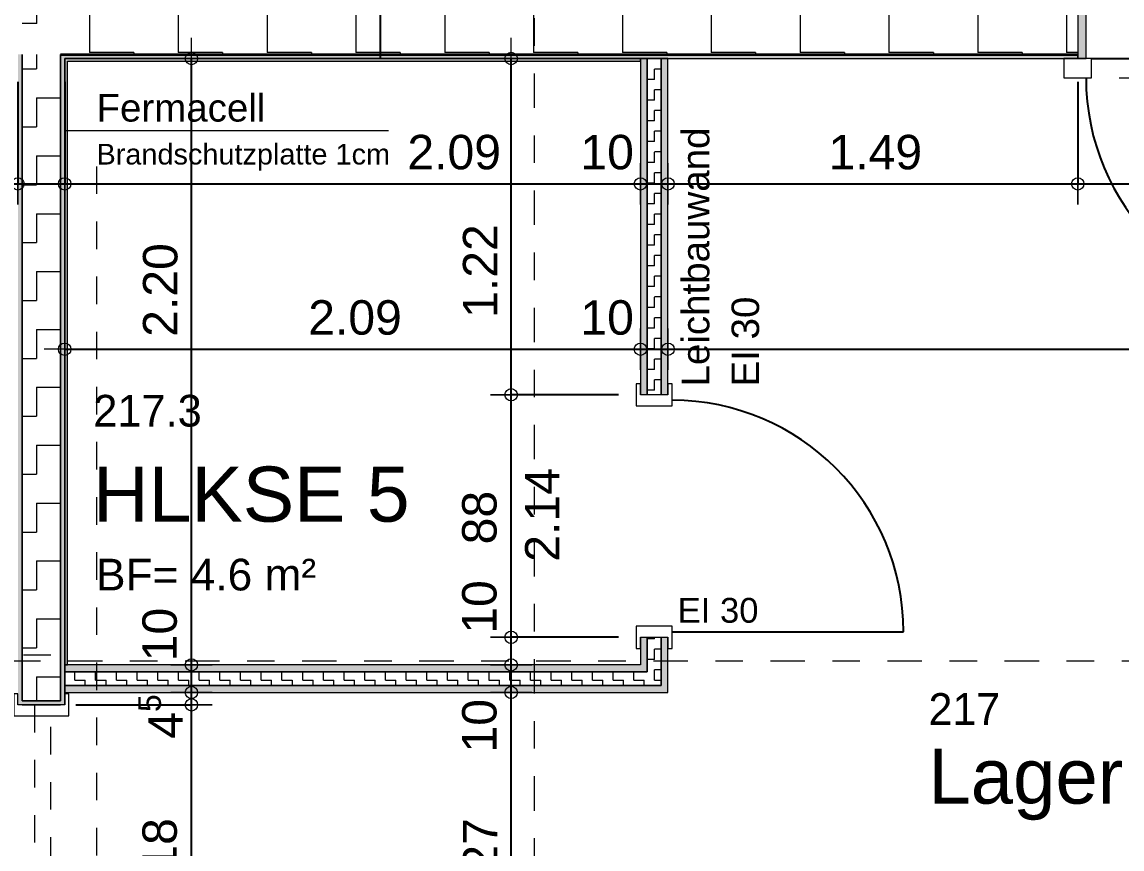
# Model space of a CAD drawing. Header units: metres. Extents: x -94.5 to -10.5, y 121.5 to 156.5.
# Drawn here: x -62.003 to -58.01, y 139.655 to 142.655 of the extents above; entities that cross this region are included whole.
import ezdxf

# ---------------------------------------------------------------- set-up
doc = ezdxf.new("R2010")
doc.units = ezdxf.units.M
doc.header["$PDMODE"] = 65
for name, pattern in [('AUSGEZOGEN', [0]), ('GETRENNT2_S10', [0.255, 0.125, -0.065, 0, -0.065]), ('PHANTOM2_S8', [0.13, 0.05, -0.04, 0, -0.04]), ('PUNKT2_S9', [0.175, 0.075, -0.05, 0, -0.05]), ('VERDECKT2_S2', [0.09, 0.05, -0.04])]:
    doc.linetypes.add(name, pattern=pattern)
doc.layers.add('XR$1$_3808', color=7, linetype='Continuous')
for name, color, linetype, lineweight in [('XR$1$Allgemein', 7, 'AUSGEZOGEN', 18), ('XR$1$Bauachsen_grob', 7, 'GETRENNT2_S10', 13), ('XR$1$Brand_Text', 250, 'AUSGEZOGEN', 18), ('XR$1$Daemmung', 7, 'AUSGEZOGEN', 18), ('XR$1$Hilfskonstruktion', 5, 'VERDECKT2_S2', 13), ('XR$1$Holz_Innenverkleidung', 7, 'AUSGEZOGEN', 25), ('XR$1$Holzbalken', 7, 'AUSGEZOGEN', 25), ('XR$1$Leichtbauwaende', 7, 'AUSGEZOGEN', 18), ('XR$1$Raumbezeichnung', 7, 'AUSGEZOGEN', 18), ('XR$1$Text_Werkplan_Ausfuehrung', 7, 'AUSGEZOGEN', 25), ('XR$1$Tuerblatt', 7, 'AUSGEZOGEN', 18), ('XR$1$Tuerschwelle', 7, 'AUSGEZOGEN', 25), ('XR$1$Werkplan-_Ausfuehrungsmasse', 7, 'AUSGEZOGEN', 13)]:
    doc.layers.add(name, color=color, linetype=linetype, lineweight=lineweight)
doc.styles.add('ARIAL', font='ARIAL.TTF')
doc.dimstyles.new('_DIMSTYLE_3', dxfattribs={"dimtxt": 0.125, "dimasz": 0.15, "dimexe": 0, "dimexo": 0, "dimgap": 0.0625, "dimtad": 2, "dimrnd": 0.005, "dimzin": 4, "dimdsep": 46, "dimtxsty": 'ARIAL', "dimblk1": 'ALL_ML_KREIS', "dimblk2": 'ALL_ML_KREIS', "dimsah": 1, "dimcen": 0, "dimclrd": 256, "dimclre": 256, "dimclrt": 256, "dimadec": 0, "dimazin": 0, "dimtfac": 1, "dimtdec": 0, "dimtix": 1, "dimtmove": 2, "dimatfit": 3, "dimfxl": 0, "dimtzin": 0, "dimlwd": 0, "dimlwe": -1, "dimarcsym": 0})
doc.dimstyles.new('_DIMSTYLE_6', dxfattribs={"dimtxt": 0.125, "dimasz": 0.15, "dimexe": 0, "dimexo": 0, "dimgap": 0.0625, "dimtad": 2, "dimdec": 1, "dimlfac": 100, "dimrnd": 0.5, "dimzin": 4, "dimdsep": 46, "dimtxsty": 'ARIAL', "dimblk1": 'ALL_ML_KREIS', "dimblk2": 'ALL_ML_KREIS', "dimsah": 1, "dimcen": 0, "dimclrd": 256, "dimclre": 256, "dimclrt": 256, "dimadec": 0, "dimazin": 0, "dimtfac": 1, "dimtdec": 0, "dimtix": 1, "dimtmove": 2, "dimatfit": 3, "dimfxl": 0, "dimtvp": 1.2, "dimtzin": 0, "dimlwd": 0, "dimlwe": -1, "dimarcsym": 0})
doc.dimstyles.new('_DIMSTYLE_7', dxfattribs={"dimtxt": 0.125, "dimasz": 0.15, "dimexe": 0, "dimexo": 0, "dimgap": 0.0625, "dimtad": 2, "dimdec": 3, "dimrnd": 0.005, "dimzin": 4, "dimdsep": 46, "dimtxsty": 'ARIAL', "dimblk1": 'ALL_ML_KREIS', "dimblk2": 'ALL_ML_KREIS', "dimsah": 1, "dimcen": 0, "dimclrd": 256, "dimclre": 256, "dimclrt": 256, "dimadec": 0, "dimazin": 0, "dimtfac": 1, "dimtdec": 0, "dimtix": 1, "dimtmove": 2, "dimatfit": 3, "dimfxl": 0, "dimtzin": 0, "dimlwd": 0, "dimlwe": -1, "dimarcsym": 0})
doc.dimstyles.new('_DIMSTYLE_9', dxfattribs={"dimtxt": 0.125, "dimasz": 0.15, "dimexe": 0, "dimexo": 0, "dimgap": 0.0625, "dimtad": 2, "dimdec": 1, "dimlfac": 100, "dimrnd": 0.5, "dimzin": 4, "dimdsep": 46, "dimtxsty": 'ARIAL', "dimblk1": 'ALL_ML_KREIS', "dimblk2": 'ALL_ML_KREIS', "dimsah": 1, "dimcen": 0, "dimclrd": 256, "dimclre": 256, "dimclrt": 256, "dimadec": 0, "dimazin": 0, "dimtfac": 1, "dimtdec": 0, "dimtix": 1, "dimtmove": 2, "dimatfit": 3, "dimfxl": 0, "dimtzin": 0, "dimlwd": 0, "dimlwe": -1, "dimarcsym": 0})
pattern_1 = [(90, (-0.07515, 0.07515), (-0.037575, 0.037575), [0.037575, -0.037575]), (180, (-0.07515, 0.07515), (-0.037575, -0.037575), [0.037575, -0.037575])]

# ---------------------------------------------------------------- blocks, each defined once
blk = doc.blocks.new('ALL_ML_KREIS')
at = {"color": 0, "linetype": 'ByBlock', "lineweight": -2}
for p, q in [((0, -0.5), (0, 0.5)), ((-1, 0), (0.5, 0))]:
    blk.add_line(p, q, dxfattribs=at)
blk.add_circle((0, 0), 0.15, dxfattribs=at)
blk = doc.blocks.new('*D245')
at = {"layer": 'DEFPOINTS'}
for p in [(-61.6981, 142.843), (-55.0531, 142.523), (-53.5581, 142.523)]:
    blk.add_point(p, dxfattribs=at)
at = {"layer": 'XR$1$Werkplan-_Ausfuehrungsmasse', "lineweight": -2}
for p, q in [((-55.0531, 142.843), (-55.0531, 142.843)), ((-55.0531, 142.523), (-55.0531, 142.843)), ((-55.0531, 142.523), (-55.0531, 142.523))]:
    blk.add_line(p, q, dxfattribs=at)
at = {"layer": 'XR$1$Werkplan-_Ausfuehrungsmasse', "xscale": 0.15, "yscale": 0.15, "zscale": 0.15}
for p, rotation in [((-55.0531, 142.843), 90), ((-55.0531, 142.523), 270)]:
    blk.add_blockref('ALL_ML_KREIS', p, dxfattribs=dict(at, rotation=rotation))
at = {"layer": 'XR$1$Werkplan-_Ausfuehrungsmasse', "insert": (-55.1678, 142.678), "char_height": 0.125, "width": 0.5, "attachment_point": 5, "rotation": 90, "style": 'ARIAL'}
blk.add_mtext('\\A1;{\\A1;{32\\H0.082500;\\S^ ;}}', dxfattribs=at)
blk = doc.blocks.new('*D255')
at = {"layer": 'DEFPOINTS'}
for p in [(-61.8481, 142.523), (-59.7581, 142.523), (-61.8481, 141.4681)]:
    blk.add_point(p, dxfattribs=at)
at = {"layer": 'XR$1$Werkplan-_Ausfuehrungsmasse', "lineweight": -2}
for p, q in [((-61.8481, 141.4681), (-61.8481, 141.4681)), ((-61.8481, 141.4681), (-59.7581, 141.4681)), ((-59.7581, 141.4681), (-59.7581, 141.4681))]:
    blk.add_line(p, q, dxfattribs=at)
at = {"layer": 'XR$1$Werkplan-_Ausfuehrungsmasse', "xscale": 0.15, "yscale": 0.15, "zscale": 0.15, "rotation": 180}
blk.add_blockref('ALL_ML_KREIS', (-61.8481, 141.4681), dxfattribs=at)
at = {"layer": 'XR$1$Werkplan-_Ausfuehrungsmasse', "xscale": 0.15, "yscale": 0.15, "zscale": 0.15}
blk.add_blockref('ALL_ML_KREIS', (-59.7581, 141.4681), dxfattribs=at)
at = {"layer": 'XR$1$Werkplan-_Ausfuehrungsmasse', "insert": (-60.7942, 141.5827), "char_height": 0.125, "width": 0.5, "attachment_point": 5, "style": 'ARIAL'}
blk.add_mtext('\\A1;{\\A1;{2.09\\H0.082500;\\S^ ;}}', dxfattribs=at)
blk = doc.blocks.new('*D256')
at = {"layer": 'DEFPOINTS'}
for p in [(-59.7581, 142.523), (-59.6581, 142.523), (-59.7581, 141.4681)]:
    blk.add_point(p, dxfattribs=at)
at = {"layer": 'XR$1$Werkplan-_Ausfuehrungsmasse', "lineweight": -2}
for p, q in [((-59.7581, 141.4681), (-59.7581, 141.4681)), ((-59.7581, 141.4681), (-59.6581, 141.4681)), ((-59.6581, 141.4681), (-59.6581, 141.4681))]:
    blk.add_line(p, q, dxfattribs=at)
at = {"layer": 'XR$1$Werkplan-_Ausfuehrungsmasse', "xscale": 0.15, "yscale": 0.15, "zscale": 0.15, "rotation": 180}
blk.add_blockref('ALL_ML_KREIS', (-59.7581, 141.4681), dxfattribs=at)
at = {"layer": 'XR$1$Werkplan-_Ausfuehrungsmasse', "xscale": 0.15, "yscale": 0.15, "zscale": 0.15}
blk.add_blockref('ALL_ML_KREIS', (-59.6581, 141.4681), dxfattribs=at)
at = {"layer": 'XR$1$Werkplan-_Ausfuehrungsmasse', "insert": (-59.879, 141.5827), "char_height": 0.125, "width": 0.5, "attachment_point": 5, "style": 'ARIAL'}
blk.add_mtext('\\A1;{\\A1;{10\\H0.082500;\\S^ ;}}', dxfattribs=at)
blk = doc.blocks.new('*D257')
at = {"layer": 'DEFPOINTS'}
for p in [(-59.6581, 142.523), (-55.7381, 142.523), (-59.6581, 141.4681)]:
    blk.add_point(p, dxfattribs=at)
at = {"layer": 'XR$1$Werkplan-_Ausfuehrungsmasse', "lineweight": -2}
for p, q in [((-59.6581, 141.4681), (-59.6581, 141.4681)), ((-59.6581, 141.4681), (-55.7381, 141.4681)), ((-55.7381, 141.4681), (-55.7381, 141.4681))]:
    blk.add_line(p, q, dxfattribs=at)
at = {"layer": 'XR$1$Werkplan-_Ausfuehrungsmasse', "xscale": 0.15, "yscale": 0.15, "zscale": 0.15, "rotation": 180}
blk.add_blockref('ALL_ML_KREIS', (-59.6581, 141.4681), dxfattribs=at)
at = {"layer": 'XR$1$Werkplan-_Ausfuehrungsmasse', "xscale": 0.15, "yscale": 0.15, "zscale": 0.15}
blk.add_blockref('ALL_ML_KREIS', (-55.7381, 141.4681), dxfattribs=at)
at = {"layer": 'XR$1$Werkplan-_Ausfuehrungsmasse', "insert": (-57.6884, 141.5828), "char_height": 0.125, "width": 0.5, "attachment_point": 5, "style": 'ARIAL'}
blk.add_mtext('\\A1;{\\A1;{3.92\\H0.082500;\\S^ ;}}', dxfattribs=at)
blk = doc.blocks.new('COMPLEXOBJECT_7')
at = {"layer": 'XR$1$Bauachsen_grob', "color": 8}
for p, q in [((-60.1431, 130.869), (-60.1431, 153.5024)), ((-80.9611, 140.338), (-13.4611, 140.338))]:
    blk.add_line(p, q, dxfattribs=at)
blk = doc.blocks.new('Tür_8_$F2')
at = {"layer": 'XR$1$_3808', "color": 7, "linetype": 'AUSGEZOGEN', "lineweight": -3}
blk.add_line((0.08, 0.07), (0.08, 0.91), dxfattribs=at)
at = {"layer": 'XR$1$_3808', "color": 7, "linetype": 'AUSGEZOGEN', "lineweight": 18}
for points in [[(0, 0), (0.1, 0), (0.1, 0.07), (0, 0.07), (0, 0)], [(0.9, 0), (1, 0), (1, 0.07), (0.9, 0.07), (0.9, 0)]]:
    blk.add_lwpolyline(points, close=True, dxfattribs=at)
at = {"layer": 'XR$1$_3808', "color": 7, "linetype": 'AUSGEZOGEN', "lineweight": -3}
blk.add_arc((0.08, 0.07), 0.84, 0, 90, dxfattribs=at)
blk = doc.blocks.new('*D595')
at = {"layer": 'DEFPOINTS'}
for p in [(-59.6581, 140.223), (-60.2275, 138.953), (-59.6581, 138.953)]:
    blk.add_point(p, dxfattribs=at)
at = {"layer": 'XR$1$Werkplan-_Ausfuehrungsmasse', "lineweight": -2}
for p, q in [((-60.2275, 140.223), (-60.2275, 140.223)), ((-60.2275, 138.953), (-60.2275, 140.223)), ((-60.2275, 138.953), (-60.2275, 138.953))]:
    blk.add_line(p, q, dxfattribs=at)
at = {"layer": 'XR$1$Werkplan-_Ausfuehrungsmasse', "xscale": 0.15, "yscale": 0.15, "zscale": 0.15}
for p, rotation in [((-60.2275, 140.223), 90), ((-60.2275, 138.953), 270)]:
    blk.add_blockref('ALL_ML_KREIS', p, dxfattribs=dict(at, rotation=rotation))
at = {"layer": 'XR$1$Werkplan-_Ausfuehrungsmasse', "insert": (-60.34, 139.5971), "char_height": 0.125, "width": 0.5, "attachment_point": 5, "rotation": 90, "style": 'ARIAL'}
blk.add_mtext('\\A1;{\\A1;{1.27\\H0.082500;\\S^ ;}}', dxfattribs=at)
blk = doc.blocks.new('*D596')
at = {"layer": 'DEFPOINTS'}
for p in [(-59.7581, 140.323), (-60.2275, 140.223), (-59.6581, 140.223)]:
    blk.add_point(p, dxfattribs=at)
at = {"layer": 'XR$1$Werkplan-_Ausfuehrungsmasse', "lineweight": -2}
for p, q in [((-60.2275, 140.323), (-60.2275, 140.323)), ((-60.2275, 140.223), (-60.2275, 140.323)), ((-60.2275, 140.223), (-60.2275, 140.223))]:
    blk.add_line(p, q, dxfattribs=at)
at = {"layer": 'XR$1$Werkplan-_Ausfuehrungsmasse', "xscale": 0.15, "yscale": 0.15, "zscale": 0.15}
for p, rotation in [((-60.2275, 140.323), 90), ((-60.2275, 140.223), 270)]:
    blk.add_blockref('ALL_ML_KREIS', p, dxfattribs=dict(at, rotation=rotation))
at = {"layer": 'XR$1$Werkplan-_Ausfuehrungsmasse', "insert": (-60.3421, 140.1022), "char_height": 0.125, "width": 0.5, "attachment_point": 5, "rotation": 90, "style": 'ARIAL'}
blk.add_mtext('\\A1;{\\A1;{10\\H0.082500;\\S^ ;}}', dxfattribs=at)
blk = doc.blocks.new('*D597')
at = {"layer": 'DEFPOINTS'}
for p in [(-59.7581, 140.423), (-60.2275, 140.323), (-59.7581, 140.323)]:
    blk.add_point(p, dxfattribs=at)
at = {"layer": 'XR$1$Werkplan-_Ausfuehrungsmasse', "lineweight": -2}
for p, q in [((-59.8375, 140.423), (-60.2275, 140.423)), ((-60.2275, 140.323), (-60.2275, 140.423)), ((-60.2275, 140.323), (-60.2275, 140.323))]:
    blk.add_line(p, q, dxfattribs=at)
at = {"layer": 'XR$1$Werkplan-_Ausfuehrungsmasse', "xscale": 0.15, "yscale": 0.15, "zscale": 0.15}
for p, rotation in [((-60.2275, 140.423), 90), ((-60.2275, 140.323), 270)]:
    blk.add_blockref('ALL_ML_KREIS', p, dxfattribs=dict(at, rotation=rotation))
at = {"layer": 'XR$1$Werkplan-_Ausfuehrungsmasse', "insert": (-60.3421, 140.533), "char_height": 0.125, "width": 0.5, "attachment_point": 5, "rotation": 90, "style": 'ARIAL'}
blk.add_mtext('\\A1;{\\A1;{10\\H0.082500;\\S^ ;}}', dxfattribs=at)
blk = doc.blocks.new('*D598')
at = {"layer": 'DEFPOINTS'}
for p in [(-59.7581, 141.303), (-60.2275, 140.423), (-59.7581, 140.423)]:
    blk.add_point(p, dxfattribs=at)
at = {"layer": 'XR$1$Werkplan-_Ausfuehrungsmasse', "lineweight": -2}
for p, q in [((-59.8375, 141.303), (-60.2275, 141.303)), ((-60.2275, 140.423), (-60.2275, 141.303)), ((-59.8375, 140.423), (-60.2275, 140.423))]:
    blk.add_line(p, q, dxfattribs=at)
at = {"layer": 'XR$1$Werkplan-_Ausfuehrungsmasse', "xscale": 0.15, "yscale": 0.15, "zscale": 0.15}
for p, rotation in [((-60.2275, 141.303), 90), ((-60.2275, 140.423), 270)]:
    blk.add_blockref('ALL_ML_KREIS', p, dxfattribs=dict(at, rotation=rotation))
at = {"layer": 'XR$1$Werkplan-_Ausfuehrungsmasse', "insert": (-60.177, 140.6973), "char_height": 0.125, "width": 0.00625, "attachment_point": 1, "rotation": 90, "line_spacing_factor": 0.60241, "style": 'ARIAL'}
blk.add_mtext('\\A1;{2.14\\H0.082500;\\S^ ;}', dxfattribs=at)
at = {"layer": 'XR$1$Werkplan-_Ausfuehrungsmasse', "insert": (-60.3421, 140.8573), "char_height": 0.125, "width": 0.5, "attachment_point": 5, "rotation": 90, "style": 'ARIAL'}
blk.add_mtext('\\A1;{\\A1;{88\\H0.082500;\\S^ ;}}', dxfattribs=at)
blk = doc.blocks.new('*D599')
at = {"layer": 'DEFPOINTS'}
for p in [(-59.7581, 142.523), (-60.2275, 141.303), (-59.7581, 141.303)]:
    blk.add_point(p, dxfattribs=at)
at = {"layer": 'XR$1$Werkplan-_Ausfuehrungsmasse', "lineweight": -2}
for p, q in [((-60.2275, 142.523), (-60.2275, 142.523)), ((-60.2275, 141.303), (-60.2275, 142.523)), ((-59.8375, 141.303), (-60.2275, 141.303))]:
    blk.add_line(p, q, dxfattribs=at)
at = {"layer": 'XR$1$Werkplan-_Ausfuehrungsmasse', "xscale": 0.15, "yscale": 0.15, "zscale": 0.15}
for p, rotation in [((-60.2275, 142.523), 90), ((-60.2275, 141.303), 270)]:
    blk.add_blockref('ALL_ML_KREIS', p, dxfattribs=dict(at, rotation=rotation))
at = {"layer": 'XR$1$Werkplan-_Ausfuehrungsmasse', "insert": (-60.34, 141.7518), "char_height": 0.125, "width": 0.5, "attachment_point": 5, "rotation": 90, "style": 'ARIAL'}
blk.add_mtext('\\A1;{\\A1;{1.22\\H0.082500;\\S^ ;}}', dxfattribs=at)
blk = doc.blocks.new('*D603')
at = {"layer": 'DEFPOINTS'}
for p in [(-61.8981, 140.178), (-61.8981, 138.998), (-61.3881, 138.998)]:
    blk.add_point(p, dxfattribs=at)
at = {"layer": 'XR$1$Werkplan-_Ausfuehrungsmasse', "lineweight": -2}
for p, q in [((-61.8081, 140.178), (-61.3881, 140.178)), ((-61.3881, 138.998), (-61.3881, 140.178)), ((-61.8081, 138.998), (-61.3881, 138.998))]:
    blk.add_line(p, q, dxfattribs=at)
at = {"layer": 'XR$1$Werkplan-_Ausfuehrungsmasse', "xscale": 0.15, "yscale": 0.15, "zscale": 0.15}
for p, rotation in [((-61.3881, 140.178), 90), ((-61.3881, 138.998), 270)]:
    blk.add_blockref('ALL_ML_KREIS', p, dxfattribs=dict(at, rotation=rotation))
at = {"layer": 'XR$1$Werkplan-_Ausfuehrungsmasse', "insert": (-61.5027, 139.597), "char_height": 0.125, "width": 0.5, "attachment_point": 5, "rotation": 90, "style": 'ARIAL'}
blk.add_mtext('\\A1;{\\A1;{1.18\\H0.082500;\\S^ ;}}', dxfattribs=at)
blk = doc.blocks.new('*D604')
at = {"layer": 'DEFPOINTS'}
for p in [(-61.8481, 140.223), (-61.8981, 140.178), (-61.3881, 140.178)]:
    blk.add_point(p, dxfattribs=at)
at = {"layer": 'XR$1$Werkplan-_Ausfuehrungsmasse', "lineweight": -2}
for p, q in [((-61.3881, 140.223), (-61.3881, 140.223)), ((-61.3881, 140.178), (-61.3881, 140.223)), ((-61.8081, 140.178), (-61.3881, 140.178))]:
    blk.add_line(p, q, dxfattribs=at)
at = {"layer": 'XR$1$Werkplan-_Ausfuehrungsmasse', "xscale": 0.15, "yscale": 0.15, "zscale": 0.15}
for p, rotation in [((-61.3881, 140.178), 270), ((-61.3881, 140.223), 90)]:
    blk.add_blockref('ALL_ML_KREIS', p, dxfattribs=dict(at, rotation=rotation))
at = {"layer": 'XR$1$Werkplan-_Ausfuehrungsmasse', "insert": (-61.5006, 140.1356), "char_height": 0.125, "width": 0.375, "attachment_point": 5, "rotation": 90, "style": 'ARIAL'}
blk.add_mtext('\\A1;{\\A1;{4\\H0.082500;\\S5^ ;}}', dxfattribs=at)
blk = doc.blocks.new('*D605')
at = {"layer": 'DEFPOINTS'}
for p in [(-61.8481, 140.323), (-61.8481, 140.223), (-61.3881, 140.223)]:
    blk.add_point(p, dxfattribs=at)
at = {"layer": 'XR$1$Werkplan-_Ausfuehrungsmasse', "lineweight": -2}
for p, q in [((-61.3881, 140.323), (-61.3881, 140.323)), ((-61.3881, 140.223), (-61.3881, 140.323)), ((-61.3881, 140.223), (-61.3881, 140.223))]:
    blk.add_line(p, q, dxfattribs=at)
at = {"layer": 'XR$1$Werkplan-_Ausfuehrungsmasse', "xscale": 0.15, "yscale": 0.15, "zscale": 0.15}
for p, rotation in [((-61.3881, 140.323), 90), ((-61.3881, 140.223), 270)]:
    blk.add_blockref('ALL_ML_KREIS', p, dxfattribs=dict(at, rotation=rotation))
at = {"layer": 'XR$1$Werkplan-_Ausfuehrungsmasse', "insert": (-61.5027, 140.433), "char_height": 0.125, "width": 0.5, "attachment_point": 5, "rotation": 90, "style": 'ARIAL'}
blk.add_mtext('\\A1;{\\A1;{10\\H0.082500;\\S^ ;}}', dxfattribs=at)
blk = doc.blocks.new('*D606')
at = {"layer": 'DEFPOINTS'}
for p in [(-61.8881, 142.523), (-61.8481, 140.323), (-61.3881, 140.323)]:
    blk.add_point(p, dxfattribs=at)
at = {"layer": 'XR$1$Werkplan-_Ausfuehrungsmasse', "lineweight": -2}
for p, q in [((-61.3881, 142.523), (-61.3881, 142.523)), ((-61.3881, 140.323), (-61.3881, 142.523)), ((-61.3881, 140.323), (-61.3881, 140.323))]:
    blk.add_line(p, q, dxfattribs=at)
at = {"layer": 'XR$1$Werkplan-_Ausfuehrungsmasse', "xscale": 0.15, "yscale": 0.15, "zscale": 0.15}
for p, rotation in [((-61.3881, 142.523), 90), ((-61.3881, 140.323), 270)]:
    blk.add_blockref('ALL_ML_KREIS', p, dxfattribs=dict(at, rotation=rotation))
at = {"layer": 'XR$1$Werkplan-_Ausfuehrungsmasse', "insert": (-61.5006, 141.6831), "char_height": 0.125, "width": 0.5, "attachment_point": 5, "rotation": 90, "style": 'ARIAL'}
blk.add_mtext('\\A1;{\\A1;{2.20\\H0.082500;\\S^ ;}}', dxfattribs=at)
blk = doc.blocks.new('Tür_12_$F1')
at = {"layer": 'XR$1$_3808', "color": 7, "linetype": 'AUSGEZOGEN', "lineweight": -3}
blk.add_line((1.16, 0.135), (1.16, 1.275), dxfattribs=at)
at = {"layer": 'XR$1$_3808', "color": 7, "linetype": 'AUSGEZOGEN', "lineweight": 18}
for points in [[(0, 0.035), (0, -0.05), (-0.04, -0.05), (-0.04, -0.065), (0.04, -0.065), (0.04, 0.135), (-0.04, 0.135), (-0.04, 0.12), (0, 0.12), (0, 0.035)], [(1.14, 0.035), (1.14, -0.065), (1.22, -0.065), (1.22, -0.05), (1.18, -0.05), (1.18, 0.12), (1.22, 0.12), (1.22, 0.135), (1.14, 0.135), (1.14, 0.035)]]:
    blk.add_lwpolyline(points, close=True, dxfattribs=at)
at = {"layer": 'XR$1$_3808', "color": 7, "linetype": 'AUSGEZOGEN', "lineweight": -3}
blk.add_arc((1.16, 0.135), 1.14, 90, 180, dxfattribs=at)
blk = doc.blocks.new('*D609')
at = {"layer": 'DEFPOINTS'}
for p in [(-72.3331, 143.418), (-62.0181, 143.418), (-72.3331, 142.0681)]:
    blk.add_point(p, dxfattribs=at)
at = {"layer": 'XR$1$Werkplan-_Ausfuehrungsmasse', "lineweight": -2}
for p, q in [((-72.3331, 143.268), (-72.3331, 142.0681)), ((-62.0181, 142.4381), (-62.0181, 142.0681)), ((-72.3331, 142.0681), (-62.0181, 142.0681))]:
    blk.add_line(p, q, dxfattribs=at)
at = {"layer": 'XR$1$Werkplan-_Ausfuehrungsmasse', "xscale": 0.15, "yscale": 0.15, "zscale": 0.15, "rotation": 180}
blk.add_blockref('ALL_ML_KREIS', (-72.3331, 142.0681), dxfattribs=at)
at = {"layer": 'XR$1$Werkplan-_Ausfuehrungsmasse', "xscale": 0.15, "yscale": 0.15, "zscale": 0.15}
blk.add_blockref('ALL_ML_KREIS', (-62.0181, 142.0681), dxfattribs=at)
at = {"layer": 'XR$1$Werkplan-_Ausfuehrungsmasse', "insert": (-67.1587, 142.1828), "char_height": 0.125, "width": 0.75, "attachment_point": 5, "style": 'ARIAL'}
blk.add_mtext('\\A1;{\\A1;{10.31\\H0.082500;\\S5^ ;}}', dxfattribs=at)
blk = doc.blocks.new('*D610')
at = {"layer": 'DEFPOINTS'}
for p in [(-62.0181, 143.418), (-61.8481, 142.523), (-62.0181, 142.0681)]:
    blk.add_point(p, dxfattribs=at)
at = {"layer": 'XR$1$Werkplan-_Ausfuehrungsmasse', "lineweight": -2}
for p, q in [((-62.0181, 142.4381), (-62.0181, 142.0681)), ((-61.8481, 142.4381), (-61.8481, 142.0681)), ((-62.0181, 142.0681), (-61.8481, 142.0681))]:
    blk.add_line(p, q, dxfattribs=at)
at = {"layer": 'XR$1$Werkplan-_Ausfuehrungsmasse', "xscale": 0.15, "yscale": 0.15, "zscale": 0.15, "rotation": 180}
blk.add_blockref('ALL_ML_KREIS', (-62.0181, 142.0681), dxfattribs=at)
at = {"layer": 'XR$1$Werkplan-_Ausfuehrungsmasse', "xscale": 0.15, "yscale": 0.15, "zscale": 0.15}
blk.add_blockref('ALL_ML_KREIS', (-61.8481, 142.0681), dxfattribs=at)
at = {"layer": 'XR$1$Werkplan-_Ausfuehrungsmasse', "insert": (-62.1394, 142.1806), "char_height": 0.125, "width": 0.5, "attachment_point": 5, "style": 'ARIAL'}
blk.add_mtext('\\A1;{\\A1;{17\\H0.082500;\\S^ ;}}', dxfattribs=at)
blk = doc.blocks.new('*D611')
at = {"layer": 'DEFPOINTS'}
for p in [(-61.8481, 142.523), (-61.8481, 142.0681), (-59.7581, 141.303)]:
    blk.add_point(p, dxfattribs=at)
at = {"layer": 'XR$1$Werkplan-_Ausfuehrungsmasse', "lineweight": -2}
for p, q in [((-61.8481, 142.4381), (-61.8481, 142.0681)), ((-61.8481, 142.0681), (-59.7581, 142.0681)), ((-59.7581, 142.0681), (-59.7581, 142.0681))]:
    blk.add_line(p, q, dxfattribs=at)
at = {"layer": 'XR$1$Werkplan-_Ausfuehrungsmasse', "xscale": 0.15, "yscale": 0.15, "zscale": 0.15, "rotation": 180}
blk.add_blockref('ALL_ML_KREIS', (-61.8481, 142.0681), dxfattribs=at)
at = {"layer": 'XR$1$Werkplan-_Ausfuehrungsmasse', "xscale": 0.15, "yscale": 0.15, "zscale": 0.15}
blk.add_blockref('ALL_ML_KREIS', (-59.7581, 142.0681), dxfattribs=at)
at = {"layer": 'XR$1$Werkplan-_Ausfuehrungsmasse', "insert": (-60.4342, 142.1827), "char_height": 0.125, "width": 0.5, "attachment_point": 5, "style": 'ARIAL'}
blk.add_mtext('\\A1;{\\A1;{2.09\\H0.082500;\\S^ ;}}', dxfattribs=at)
blk = doc.blocks.new('*D612')
at = {"layer": 'DEFPOINTS'}
for p in [(-59.7581, 142.0681), (-59.7581, 141.303), (-59.6581, 141.303)]:
    blk.add_point(p, dxfattribs=at)
at = {"layer": 'XR$1$Werkplan-_Ausfuehrungsmasse', "lineweight": -2}
for p, q in [((-59.7581, 142.0681), (-59.7581, 142.0681)), ((-59.7581, 142.0681), (-59.6581, 142.0681)), ((-59.6581, 142.0681), (-59.6581, 142.0681))]:
    blk.add_line(p, q, dxfattribs=at)
at = {"layer": 'XR$1$Werkplan-_Ausfuehrungsmasse', "xscale": 0.15, "yscale": 0.15, "zscale": 0.15, "rotation": 180}
blk.add_blockref('ALL_ML_KREIS', (-59.7581, 142.0681), dxfattribs=at)
at = {"layer": 'XR$1$Werkplan-_Ausfuehrungsmasse', "xscale": 0.15, "yscale": 0.15, "zscale": 0.15}
blk.add_blockref('ALL_ML_KREIS', (-59.6581, 142.0681), dxfattribs=at)
at = {"layer": 'XR$1$Werkplan-_Ausfuehrungsmasse', "insert": (-59.879, 142.1827), "char_height": 0.125, "width": 0.5, "attachment_point": 5, "style": 'ARIAL'}
blk.add_mtext('\\A1;{\\A1;{10\\H0.082500;\\S^ ;}}', dxfattribs=at)
blk = doc.blocks.new('*D613')
at = {"layer": 'DEFPOINTS'}
for p in [(-58.1706, 142.523), (-59.6581, 142.0681), (-59.6581, 141.303)]:
    blk.add_point(p, dxfattribs=at)
at = {"layer": 'XR$1$Werkplan-_Ausfuehrungsmasse', "lineweight": -2}
for p, q in [((-58.1706, 142.4381), (-58.1706, 142.0681)), ((-59.6581, 142.0681), (-59.6581, 142.0681)), ((-59.6581, 142.0681), (-58.1706, 142.0681))]:
    blk.add_line(p, q, dxfattribs=at)
at = {"layer": 'XR$1$Werkplan-_Ausfuehrungsmasse', "xscale": 0.15, "yscale": 0.15, "zscale": 0.15, "rotation": 180}
blk.add_blockref('ALL_ML_KREIS', (-59.6581, 142.0681), dxfattribs=at)
at = {"layer": 'XR$1$Werkplan-_Ausfuehrungsmasse', "xscale": 0.15, "yscale": 0.15, "zscale": 0.15}
blk.add_blockref('ALL_ML_KREIS', (-58.1706, 142.0681), dxfattribs=at)
at = {"layer": 'XR$1$Werkplan-_Ausfuehrungsmasse', "insert": (-58.9055, 142.1827), "char_height": 0.125, "width": 0.5, "attachment_point": 5, "style": 'ARIAL'}
blk.add_mtext('\\A1;{\\A1;{1.49\\H0.082500;\\S^ ;}}', dxfattribs=at)
blk = doc.blocks.new('*D614')
at = {"layer": 'DEFPOINTS'}
for p in [(-58.1706, 142.523), (-57.2706, 142.523), (-58.1706, 142.0681)]:
    blk.add_point(p, dxfattribs=at)
at = {"layer": 'XR$1$Werkplan-_Ausfuehrungsmasse', "lineweight": -2}
for p, q in [((-58.1706, 142.4381), (-58.1706, 142.0681)), ((-57.2706, 142.4381), (-57.2706, 142.0681)), ((-58.1706, 142.0681), (-57.2706, 142.0681))]:
    blk.add_line(p, q, dxfattribs=at)
at = {"layer": 'XR$1$Werkplan-_Ausfuehrungsmasse', "xscale": 0.15, "yscale": 0.15, "zscale": 0.15, "rotation": 180}
blk.add_blockref('ALL_ML_KREIS', (-58.1706, 142.0681), dxfattribs=at)
at = {"layer": 'XR$1$Werkplan-_Ausfuehrungsmasse', "xscale": 0.15, "yscale": 0.15, "zscale": 0.15}
blk.add_blockref('ALL_ML_KREIS', (-57.2706, 142.0681), dxfattribs=at)
at = {"layer": 'XR$1$Werkplan-_Ausfuehrungsmasse', "insert": (-57.7261, 142.1827), "char_height": 0.125, "width": 0.5, "attachment_point": 5, "style": 'ARIAL'}
blk.add_mtext('\\A1;{\\A1;{90\\H0.082500;\\S^ ;}}', dxfattribs=at)
at = {"layer": 'XR$1$Werkplan-_Ausfuehrungsmasse', "insert": (-57.9176, 141.9962), "char_height": 0.125, "width": 0.00625, "attachment_point": 1, "line_spacing_factor": 0.60241, "style": 'ARIAL'}
blk.add_mtext('\\A1;{2.17\\H0.082500;\\S5^ ;}', dxfattribs=at)
blk = doc.blocks.new('Tür_15_$F2')
at = {"layer": 'XR$1$_3808', "color": 7, "linetype": 'AUSGEZOGEN', "lineweight": -3}
blk.add_line((0.86, 0.04), (0.86, 0.88), dxfattribs=at)
at = {"layer": 'XR$1$_3808', "color": 7, "linetype": 'AUSGEZOGEN', "lineweight": 18}
for points in [[(0, -0.025), (0, -0.075), (-0.04, -0.075), (-0.04, -0.09), (0.04, -0.09), (0.04, 0.04), (-0.04, 0.04), (-0.04, 0.025), (0, 0.025), (0, -0.025)], [(0.84, -0.025), (0.84, -0.09), (0.92, -0.09), (0.92, -0.075), (0.88, -0.075), (0.88, 0.025), (0.92, 0.025), (0.92, 0.04), (0.84, 0.04), (0.84, -0.025)]]:
    blk.add_lwpolyline(points, close=True, dxfattribs=at)
at = {"layer": 'XR$1$_3808', "color": 7, "linetype": 'AUSGEZOGEN', "lineweight": -3}
blk.add_arc((0.86, 0.04), 0.84, 90, 180, dxfattribs=at)

msp = doc.modelspace()

# ---------------------------------------------------------------- hatches: boundary and pattern name
at = {"layer": 'XR$1$Allgemein', "lineweight": 13}
msp.add_hatch(color=8, dxfattribs=at).paths.add_polyline_path([(-58.1706, 142.738), (-58.1706, 142.538), (-58.1706, 142.523), (-58.1406, 142.523), (-58.1406, 142.738), (-58.1406, 142.773), (-58.1406, 142.813), (-58.1406, 142.843), (-58.1706, 142.843), (-58.1706, 142.813), (-58.1706, 142.773)])
at = {"layer": 'XR$1$Daemmung', "lineweight": 13}
h = msp.add_hatch(dxfattribs=at)
h.set_pattern_fill('MUSTER', color=256, scale=0.15, angle=90, style=0, pattern_type=2)
h.set_pattern_definition([(90, (-0.3, 0.3), (-0.15, 0.15), [0.15, -0.15]), (180, (-0.3, 0.3), (-0.15, -0.15), [0.15, -0.15])])
h.paths.add_polyline_path([(-61.8031, 142.538), (-61.8031, 143.633), (-62.0031, 143.633), (-62.0031, 142.538)], flags=0)
h = msp.add_hatch(dxfattribs=at)
h.set_pattern_fill('MUSTER', color=256, scale=0.16125, angle=180, style=0, pattern_type=2)
h.set_pattern_definition([(180, (-0.3225, -0.3225), (-0.16125, -0.16125), [0.16125, -0.16125]), (270, (-0.3225, -0.3225), (0.16125, -0.16125), [0.16125, -0.16125])])
h.paths.add_polyline_path([(-58.1706, 142.738), (-61.8031, 142.738), (-61.8031, 142.538), (-58.1706, 142.538)], flags=0)
at = {"layer": 'XR$1$Holz_Innenverkleidung', "lineweight": 13}
msp.add_hatch(color=35, dxfattribs=at).paths.add_polyline_path([(-58.1706, 142.538), (-61.8631, 142.538), (-61.8631, 142.523), (-58.1706, 142.523)])
at = {"layer": 'XR$1$Leichtbauwaende', "linetype": 'AUSGEZOGEN', "lineweight": 13}
for points in [[(-62.0181, 142.538), (-62.0181, 140.178), (-62.0031, 140.178), (-62.0031, 142.538)], [(-61.8631, 142.523), (-61.8631, 140.178), (-61.8481, 140.178), (-61.8481, 142.523)], [(-62.0031, 140.178), (-61.8631, 140.178), (-61.8631, 140.193), (-62.0031, 140.193)]]:
    msp.add_hatch(color=35, dxfattribs=at).paths.add_polyline_path(points)
h = msp.add_hatch(dxfattribs=at)
h.set_pattern_fill('MUSTER', color=256, scale=0.105, angle=270, style=0, pattern_type=2)
h.set_pattern_definition([(270, (0.21, -0.21), (0.105, -0.105), [0.105, -0.105]), (360, (0.21, -0.21), (0.105, 0.105), [0.105, -0.105])])
h.paths.add_polyline_path([(-62.0031, 142.538), (-62.0031, 140.193), (-61.8631, 140.193), (-61.8631, 142.538)], flags=0)
at = {"layer": 'XR$1$Leichtbauwaende', "lineweight": 13}
for color, points in [(254, [(-59.7581, 142.523), (-61.8481, 142.523), (-61.8481, 142.513), (-59.7581, 142.513)]), (9, [(-59.7331, 141.303), (-59.7331, 142.523), (-59.7581, 142.523), (-59.7581, 141.303)]), (9, [(-59.6581, 141.303), (-59.6581, 142.523), (-59.6831, 142.523), (-59.6831, 141.303)]), (254, [(-61.8481, 142.513), (-61.8481, 140.323), (-61.8381, 140.323), (-61.8381, 142.513)]), (9, [(-59.7331, 140.423), (-59.7581, 140.423), (-59.7581, 140.323), (-59.7331, 140.323)]), (9, [(-59.6581, 140.248), (-59.6581, 140.423), (-59.6831, 140.423), (-59.6831, 140.248)]), (9, [(-61.8481, 140.298), (-59.7331, 140.298), (-59.7331, 140.323), (-61.8481, 140.323)]), (9, [(-61.8481, 140.223), (-59.6581, 140.223), (-59.6581, 140.248), (-61.8481, 140.248)])]:
    msp.add_hatch(color=color, dxfattribs=at).paths.add_polyline_path(points)
h = msp.add_hatch(dxfattribs=at)
h.set_pattern_fill('MUSTER', color=256, scale=0.037575, angle=90, style=0, pattern_type=2)
h.set_pattern_definition(pattern_1)
h.paths.add_polyline_path([(-59.6831, 141.303), (-59.6831, 142.523), (-59.7331, 142.523), (-59.7331, 141.303)], flags=0)
h = msp.add_hatch(dxfattribs=at)
h.set_pattern_fill('MUSTER', color=256, scale=0.037575, angle=90, style=0, pattern_type=2)
h.set_pattern_definition(pattern_1)
h.paths.add_polyline_path([(-59.6831, 140.298), (-59.6831, 140.423), (-59.7331, 140.423), (-59.7331, 140.298)], flags=0)
h = msp.add_hatch(dxfattribs=at)
h.set_pattern_fill('MUSTER', color=256, scale=0.037575, style=0, pattern_type=2)
h.set_pattern_definition([(0, (0.07515, 0.07515), (0.037575, 0.037575), [0.037575, -0.037575]), (90, (0.07515, 0.07515), (-0.037575, 0.037575), [0.037575, -0.037575])])
h.paths.add_polyline_path([(-61.8481, 140.248), (-59.6831, 140.248), (-59.6831, 140.298), (-61.8481, 140.298)], flags=0)

# ---------------------------------------------------------------- linework, layer by layer
at = {"layer": 'XR$1$Allgemein', "lineweight": 18}
for p, q in [((-58.1706, 142.738), (-58.1706, 142.538)), ((-58.1406, 142.523), (-58.1406, 142.738)), ((-58.1706, 142.538), (-58.1706, 142.523)), ((-58.1706, 142.523), (-58.1406, 142.523))]:
    msp.add_line(p, q, dxfattribs=at)
at = {"layer": 'XR$1$Allgemein', "color": 5, "linetype": 'PUNKT2_S9', "lineweight": 13}
for p, q in [((-58.1706, 142.523), (-58.2206, 142.523)), ((-58.2206, 142.523), (-58.2206, 142.453)), ((-58.1406, 142.523), (-58.1706, 142.523)), ((-57.3006, 142.523), (-58.1406, 142.523)), ((-58.2206, 142.453), (-57.2206, 142.453))]:
    msp.add_line(p, q, dxfattribs=at)
at = {"layer": 'XR$1$Daemmung', "lineweight": 35}
for p, q in [((-61.8631, 142.538), (-61.8031, 142.538)), ((-61.8031, 142.538), (-58.1706, 142.538))]:
    msp.add_line(p, q, dxfattribs=at)
at = {"layer": 'XR$1$Hilfskonstruktion', "color": 6, "linetype": 'AUSGEZOGEN', "lineweight": 25}
msp.add_line((-60.7023, 142.523), (-60.7023, 142.843), dxfattribs=at)
at = {"layer": 'XR$1$Hilfskonstruktion'}
msp.add_line((-61.7327, 142.1317), (-61.7327, 136.438), dxfattribs=at)
at = {"layer": 'XR$1$Holz_Innenverkleidung', "lineweight": 18}
for p, q in [((-61.8031, 142.538), (-61.8631, 142.538)), ((-61.8631, 142.538), (-61.8631, 142.523)), ((-61.8481, 142.523), (-59.7581, 142.523)), ((-58.1706, 142.538), (-61.8031, 142.538)), ((-59.7581, 142.523), (-59.7331, 142.523)), ((-59.7331, 142.523), (-59.6831, 142.523)), ((-59.6831, 142.523), (-59.6581, 142.523)), ((-59.6581, 142.523), (-58.1706, 142.523)), ((-58.1706, 142.523), (-58.1706, 142.538))]:
    msp.add_line(p, q, dxfattribs=at)
at = {"layer": 'XR$1$Holzbalken', "color": 252, "linetype": 'PHANTOM2_S8', "lineweight": 13}
for p, q in [((-61.8981, 140.358), (-77.0256, 140.358)), ((-61.8981, 140.178), (-77.0256, 140.178))]:
    msp.add_line(p, q, dxfattribs=at)
at = {"layer": 'XR$1$Leichtbauwaende', "linetype": 'AUSGEZOGEN', "lineweight": 18}
for p, q in [((-62.0031, 142.538), (-62.0031, 140.193)), ((-62.0031, 140.193), (-62.0031, 142.538)), ((-61.8631, 142.523), (-61.8631, 142.538)), ((-61.8631, 140.193), (-61.8631, 142.523)), ((-61.8631, 142.523), (-61.8631, 140.193)), ((-61.8481, 142.513), (-61.8481, 142.523)), ((-61.8481, 140.323), (-61.8481, 142.513)), ((-61.8481, 140.298), (-61.8481, 140.323)), ((-61.8481, 140.248), (-61.8481, 140.298)), ((-61.8481, 140.223), (-61.8481, 140.248)), ((-61.8481, 140.178), (-61.8481, 140.223)), ((-62.0031, 140.178), (-62.0181, 140.178)), ((-62.0031, 140.193), (-61.8631, 140.193)), ((-61.8631, 140.193), (-62.0031, 140.193)), ((-62.0031, 140.178), (-61.8631, 140.178)), ((-61.8481, 140.178), (-61.8631, 140.178))]:
    msp.add_line(p, q, dxfattribs=at)
at = {"layer": 'XR$1$Leichtbauwaende'}
for p, q in [((-59.7581, 142.523), (-61.8481, 142.523)), ((-61.8481, 142.523), (-61.8481, 142.513)), ((-59.7581, 142.513), (-59.7581, 142.523)), ((-59.7331, 142.523), (-59.7581, 142.523)), ((-59.7581, 142.523), (-59.7581, 142.513)), ((-59.7331, 141.303), (-59.7331, 142.523)), ((-59.6831, 142.523), (-59.7331, 142.523)), ((-59.7331, 142.523), (-59.7331, 141.303)), ((-59.6581, 142.523), (-59.6831, 142.523)), ((-59.6831, 142.523), (-59.6831, 141.303)), ((-59.6831, 141.303), (-59.6831, 142.523)), ((-59.6581, 141.303), (-59.6581, 142.523)), ((-61.8481, 142.513), (-61.8481, 140.323)), ((-61.8381, 142.513), (-59.7581, 142.513)), ((-61.8381, 140.323), (-61.8381, 142.513)), ((-59.7581, 142.513), (-59.7581, 141.303)), ((-59.7331, 141.303), (-59.7581, 141.303)), ((-59.6831, 141.303), (-59.7331, 141.303)), ((-59.6581, 141.303), (-59.6831, 141.303)), ((-59.7581, 140.423), (-59.7331, 140.423)), ((-59.7581, 140.423), (-59.7581, 140.323)), ((-59.7331, 140.423), (-59.6831, 140.423)), ((-59.7331, 140.323), (-59.7331, 140.423)), ((-59.7331, 140.423), (-59.7331, 140.323)), ((-59.6831, 140.423), (-59.6581, 140.423)), ((-59.6831, 140.423), (-59.6831, 140.298)), ((-59.6831, 140.298), (-59.6831, 140.423)), ((-59.6581, 140.248), (-59.6581, 140.423)), ((-61.8381, 140.323), (-61.8481, 140.323)), ((-61.8481, 140.323), (-61.8481, 140.298)), ((-61.8481, 140.323), (-61.8381, 140.323)), ((-59.7581, 140.323), (-61.8381, 140.323)), ((-59.7331, 140.298), (-59.7331, 140.323)), ((-59.7331, 140.323), (-59.7331, 140.298)), ((-61.8481, 140.298), (-59.7331, 140.298)), ((-59.7331, 140.298), (-61.8481, 140.298)), ((-61.8481, 140.298), (-61.8481, 140.248)), ((-59.6831, 140.248), (-59.6831, 140.298)), ((-59.6831, 140.298), (-59.6831, 140.248)), ((-61.8481, 140.248), (-59.6831, 140.248)), ((-59.6831, 140.248), (-61.8481, 140.248)), ((-61.8481, 140.248), (-61.8481, 140.223)), ((-59.6581, 140.223), (-59.6581, 140.248)), ((-61.8481, 140.223), (-59.6581, 140.223))]:
    msp.add_line(p, q, dxfattribs=at)
at = {"layer": 'XR$1$Leichtbauwaende', "color": 5, "linetype": 'PUNKT2_S9', "lineweight": 13}
for p, q in [((-61.9581, 140.178), (-61.9581, 138.998)), ((-61.8981, 140.178), (-61.9581, 140.178)), ((-61.8981, 138.998), (-61.8981, 140.178))]:
    msp.add_line(p, q, dxfattribs=at)
at = {"layer": 'XR$1$Text_Werkplan_Ausfuehrung', "color": 7, "linetype": 'AUSGEZOGEN', "lineweight": 13}
msp.add_line((-61.8431, 142.2617), (-60.6727, 142.2617), dxfattribs=at)
at = {"layer": 'XR$1$Tuerschwelle'}
msp.add_line((-58.1206, 142.523), (-57.3206, 142.523), dxfattribs=at)

# ---------------------------------------------------------------- block references
at = {"layer": 'XR$1$Bauachsen_grob', "color": 8}
msp.add_blockref('COMPLEXOBJECT_7', (0, 0), dxfattribs=at)
at = {"layer": 'XR$1$Tuerblatt', "color": 7, "linetype": 'AUSGEZOGEN', "lineweight": -3}
for name, p, rotation in [('Tür_8_$F2', (-57.2206, 142.523), 180), ('Tür_12_$F1', (-61.8981, 138.998), 90)]:
    msp.add_blockref(name, p, dxfattribs=dict(at, rotation=rotation))
at = {"layer": 'XR$1$Tuerblatt', "color": 7, "linetype": 'AUSGEZOGEN', "lineweight": 13, "rotation": 270}
msp.add_blockref('Tür_15_$F2', (-59.6831, 141.303), dxfattribs=at)

# ---------------------------------------------------------------- texts
at = {"layer": 'XR$1$Brand_Text', "color": 1, "insert": (-59.6231, 140.566), "char_height": 0.09, "width": 0.338899, "attachment_point": 1, "style": 'ARIAL'}
msp.add_mtext('\\W1.00;EI\\~30', dxfattribs=at)
at = {"layer": 'XR$1$Raumbezeichnung', "style": 'ARIAL'}
for s, insert, char_height, width, attachment_point in [('\\W0.98;217.3', (-61.7444, 141.186), 0.115, 0.460836, 7), ('\\W1.00;HLKSE\\~5', (-61.7451, 140.8397), 0.2, 1.253519, 7), ('\\W1.00;BF=\\~4.6\\~m²', (-61.7344, 140.7081), 0.115, 0.856684, 1), ('\\W0.97;217', (-58.7123, 140.1054), 0.115, 0.326087, 7), ('\\W0.99;Lager\\~1', (-58.713, 139.7591), 0.2, 1.052124, 7)]:
    msp.add_mtext(s, dxfattribs=dict(at, insert=insert, char_height=char_height, width=width, attachment_point=attachment_point))
at = {"layer": 'XR$1$Text_Werkplan_Ausfuehrung', "color": 7, "insert": (-61.7327, 142.3942), "char_height": 0.1, "width": 1.310201, "attachment_point": 1, "line_spacing_factor": 1.084337, "style": 'ARIAL'}
msp.add_mtext('{\\fArial|i0|b0;\\H0.100000;\\W1.000000;\\C7;Fermacell}\\P{\\fArial|i0|b0;\\H0.075000;\\W1.000000;\\C1;Brandschutzplatte 1cm}\\P', dxfattribs=at)
at = {"layer": 'XR$1$Text_Werkplan_Ausfuehrung', "color": 7, "insert": (-59.6081, 141.333), "char_height": 0.1, "width": 1.035301, "attachment_point": 1, "rotation": 90, "line_spacing_factor": 1.084337, "style": 'ARIAL'}
msp.add_mtext('{\\fArial|i0|b0;\\H0.100000;\\W1.000000;\\C7;Leichtbauwand }\\P{\\fArial|i0|b0;\\H0.100000;\\W1.000000;\\C1;EI 30}\\P', dxfattribs=at)

# ---------------------------------------------------------------- dimensions: what is measured, and where the dimension line sits
at = {"layer": 'XR$1$Werkplan-_Ausfuehrungsmasse'}
for base, p1, p2, dimstyle, picture, middle in [((-62.0181, 142.0681), (-72.3331, 143.268), (-62.0181, 142.4381), '_DIMSTYLE_7', '*D609', (-67.1587, 142.1828)), ((-61.8481, 142.0681), (-62.0181, 142.4381), (-61.8481, 142.4381), '_DIMSTYLE_6', '*D610', (-62.1394, 142.1806)), ((-59.7581, 141.4681), (-61.8481, 141.4681), (-59.7581, 141.4681), '_DIMSTYLE_3', '*D255', (-60.7942, 141.5827)), ((-59.7581, 142.0681), (-61.8481, 142.4381), (-59.7581, 142.0681), '_DIMSTYLE_3', '*D611', (-60.4342, 142.1827)), ((-59.6581, 141.4681), (-59.7581, 141.4681), (-59.6581, 141.4681), '_DIMSTYLE_6', '*D256', (-59.879, 141.5827)), ((-55.7381, 141.4681), (-59.6581, 141.4681), (-55.7381, 141.4681), '_DIMSTYLE_3', '*D257', (-57.6884, 141.5828)), ((-58.1706, 142.0681), (-59.6581, 142.0681), (-58.1706, 142.4381), '_DIMSTYLE_3', '*D613', (-58.9055, 142.1827)), ((-59.6581, 142.0681), (-59.7581, 142.0681), (-59.6581, 142.0681), '_DIMSTYLE_6', '*D612', (-59.879, 142.1827))]:
    dim = msp.add_linear_dim(base=base, p1=p1, p2=p2, dimstyle=dimstyle, override={"dimpost": '<>', "dimclrd": 256, "dimclre": 256, "dimclrt": 256, "dimlwd": 0, "dimlwe": 65535}, dxfattribs=at)
    dim.commit()
    dim.dimension.update_dxf_attribs({"geometry": picture, "text_midpoint": middle, "dimtype": 160})
for base, p1, p2, dimstyle, picture, middle in [((-55.0531, 142.843), (-55.0531, 142.523), (-55.0531, 142.843), '_DIMSTYLE_6', '*D245', (-55.1678, 142.678)), ((-61.3881, 142.523), (-61.3881, 140.323), (-61.3881, 142.523), '_DIMSTYLE_3', '*D606', (-61.5006, 141.6831)), ((-60.2275, 142.523), (-59.8375, 141.303), (-60.2275, 142.523), '_DIMSTYLE_3', '*D599', (-60.34, 141.7518)), ((-60.2275, 140.423), (-60.2275, 140.323), (-59.8375, 140.423), '_DIMSTYLE_6', '*D597', (-60.3421, 140.533)), ((-61.3881, 140.323), (-61.3881, 140.223), (-61.3881, 140.323), '_DIMSTYLE_6', '*D605', (-61.5027, 140.433)), ((-60.2275, 140.323), (-60.2275, 140.223), (-60.2275, 140.323), '_DIMSTYLE_6', '*D596', (-60.3421, 140.1022)), ((-61.3881, 140.223), (-61.8081, 140.178), (-61.3881, 140.223), '_DIMSTYLE_6', '*D604', (-61.5006, 140.1356)), ((-60.2275, 140.223), (-60.2275, 138.953), (-60.2275, 140.223), '_DIMSTYLE_3', '*D595', (-60.34, 139.5971)), ((-61.3881, 140.178), (-61.8081, 138.998), (-61.8081, 140.178), '_DIMSTYLE_3', '*D603', (-61.5027, 139.597))]:
    dim = msp.add_linear_dim(base=base, p1=p1, p2=p2, angle=90, dimstyle=dimstyle, override={"dimpost": '<>', "dimclrd": 256, "dimclre": 256, "dimclrt": 256, "dimlwd": 0, "dimlwe": 65535}, dxfattribs=at)
    dim.commit()
    dim.dimension.update_dxf_attribs({"geometry": picture, "text_midpoint": middle, "dimtype": 160})
dim = msp.add_linear_dim(base=(-57.2706, 142.0681), p1=(-58.1706, 142.4381), p2=(-57.2706, 142.4381), text='<>\\X\\A1;{2.17\\H0.082500;\\S5^ ;}', dimstyle='_DIMSTYLE_9', override={"dimpost": '<>', "dimclrd": 256, "dimclre": 256, "dimclrt": 256, "dimlwd": 0, "dimlwe": 65535}, dxfattribs=at)
dim.commit()
dim.dimension.update_dxf_attribs({"geometry": '*D614', "text_midpoint": (-57.7261, 142.1827), "dimtype": 160})
dim = msp.add_linear_dim(base=(-60.2275, 141.303), p1=(-59.8375, 140.423), p2=(-59.8375, 141.303), angle=90, text='<>\\X\\A1;{2.14\\H0.082500;\\S^ ;}', dimstyle='_DIMSTYLE_9', override={"dimpost": '<>', "dimclrd": 256, "dimclre": 256, "dimclrt": 256, "dimlwd": 0, "dimlwe": 65535}, dxfattribs=at)
dim.commit()
dim.dimension.update_dxf_attribs({"geometry": '*D598', "text_midpoint": (-60.3421, 140.8573), "dimtype": 160})

doc.saveas('drawing.dxf')
